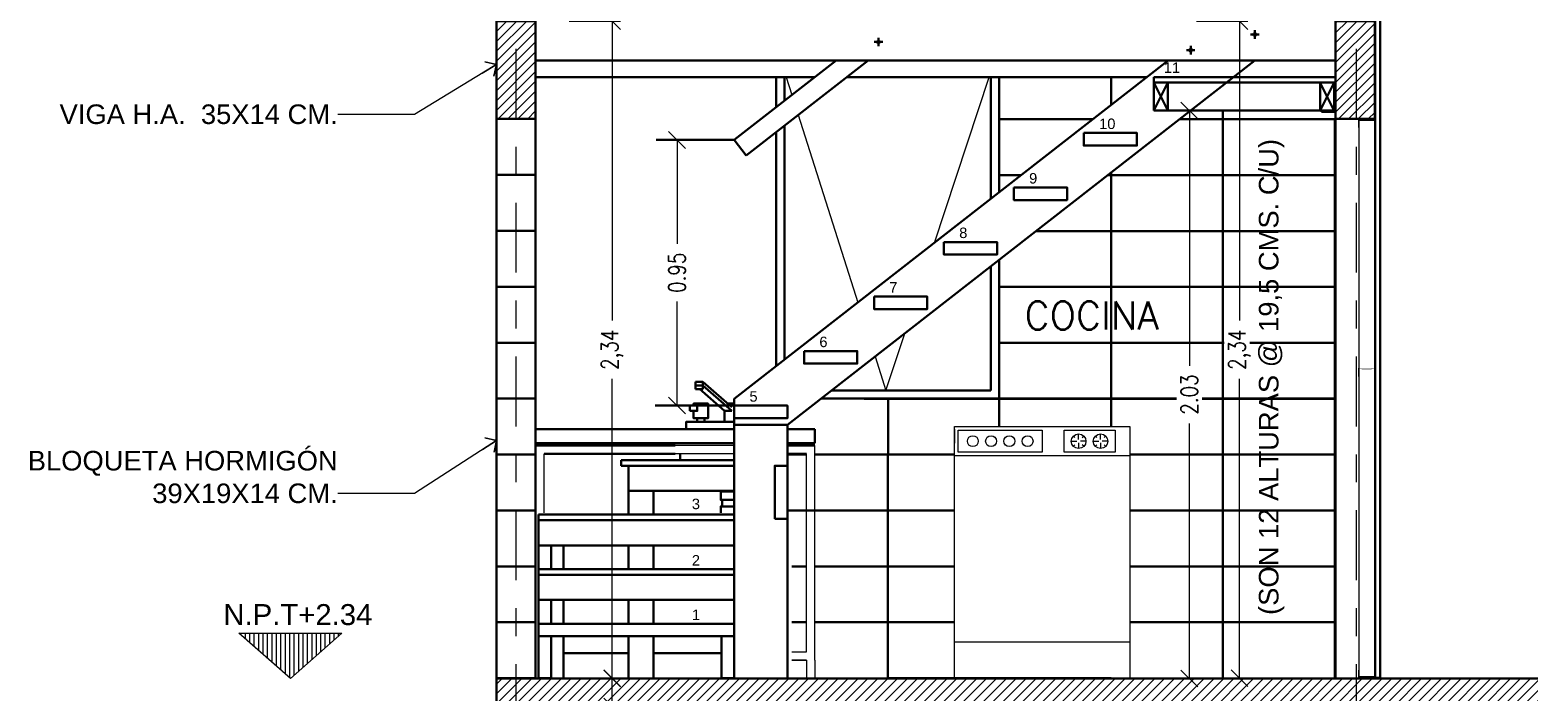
# Model space of a CAD drawing. Header units: metres. Extents: x -89 to 15, y -108 to -10.
# Drawn here: x -35.08 to -29.72, y -34.55 to -32.18 of the extents above; entities that cross this region are included whole.
import ezdxf

# ---------------------------------------------------------------- set-up
doc = ezdxf.new("R2010")
doc.units = ezdxf.units.M
doc.header["$LTSCALE"] = 5
doc.header["$MEASUREMENT"] = 0
doc.linetypes.add('CENTER', pattern=[2, 1.25, -0.25, 0.25, -0.25])
doc.layers.get('0').update_dxf_attribs({"color": 30})
for name, color, linetype, lineweight in [('A-ANNO-DIMS', 3, 'Continuous', 18), ('A-ANNO-SYMB', 3, 'Continuous', 18), ('A-ANNO-TEXT', 3, 'Continuous', 18), ('A-ELEV-MBE1', 7, 'Continuous', 35), ('A-SECT-MCUT', 7, 'Continuous', 35), ('A-SECT-PATT', 8, 'Continuous', 18)]:
    doc.layers.add(name, color=color, linetype=linetype, lineweight=lineweight)
doc.styles.add('E-ARIAL', font='arial.ttf')
doc.styles.add('E-ROMANS', font='romans.shx', dxfattribs={"width": 0.8})
doc.dimstyles.new('E-0050_TICK_12', dxfattribs={"dimscale": 0.001, "dimtxt": 60, "dimasz": 60, "dimexe": 30, "dimexo": 20, "dimgap": 30, "dimtad": 0, "dimzin": 0, "dimdsep": 46, "dimtxsty": 'E-ROMANS', "dimblk": 'OBLIQUE', "dimcen": 30, "dimclrd": 256, "dimclre": 256, "dimclrt": 256, "dimadec": 0, "dimazin": 0, "dimtfac": 1, "dimtmove": 1, "dimatfit": 3, "dimldrblk": 'OPEN90', "dimfxl": 1, "dimtfill": 1, "dimtolj": 1, "dimtzin": 0, "dimlwd": -1, "dimarcsym": 0})
pattern_1 = [(45, (-35.186701, -38.129995), (-0.01767767, 0.01767767), [])]

# ---------------------------------------------------------------- blocks, each defined once
blk = doc.blocks.new('_Oblique')
at = {"color": 0, "linetype": 'ByBlock', "lineweight": -2}
blk.add_line((-0.5, -0.5), (0.5, 0.5), dxfattribs=at)
blk = doc.blocks.new('_Open90')
at = {"color": 0, "linetype": 'ByBlock', "lineweight": -2}
for p, q in [((0, 0), (-1, 0)), ((-0.5, 0.5), (0, 0)), ((0, 0), (-0.5, -0.5))]:
    blk.add_line(p, q, dxfattribs=at)
blk = doc.blocks.new('*D197')
at = {"layer": 'A-ANNO-DIMS', "transparency": 16777216}
blk.add_line((-33.0021, -34.6009), (-33.0021, -34.5009), dxfattribs=at)
at = {"layer": 'A-ANNO-DIMS', "lineweight": -2, "transparency": 16777216}
for p, q in [((-32.9872, -34.5009), (-32.9721, -34.5009)), ((-33.256, -34.6009), (-32.9721, -34.6009))]:
    blk.add_line(p, q, dxfattribs=at)
at = {"layer": 'A-ANNO-DIMS', "transparency": 16777216, "xscale": 0.06, "yscale": 0.06, "zscale": 0.06, "rotation": 90}
blk.add_blockref('_Oblique', (-33.0021, -34.5009), dxfattribs=at)
at = {"layer": 'A-ANNO-DIMS', "transparency": 16777216, "insert": (-33.0718, -34.685), "char_height": 0.06, "attachment_point": 5, "rotation": 90, "style": 'E-ROMANS', "bg_fill": 3, "box_fill_scale": 1.25, "bg_fill_color": 256, "bg_fill_true_color": 13158600, "bg_fill_transparency": 0}
blk.add_mtext('\\A1;0.10', dxfattribs=at)
at = {"layer": 'A-ANNO-DIMS', "transparency": 16777216, "xscale": 0.06, "yscale": 0.06, "zscale": 0.06, "rotation": 270}
blk.add_blockref('_Oblique', (-33.0021, -34.6009), dxfattribs=at)
blk = doc.blocks.new('*D198')
at = {"layer": 'A-ANNO-DIMS', "lineweight": -2, "transparency": 16777216}
for p, q in [((-33.1561, -32.1508), (-32.9721, -32.1508)), ((-33.156, -34.5002), (-32.9721, -34.5002))]:
    blk.add_line(p, q, dxfattribs=at)
at = {"layer": 'A-ANNO-DIMS', "transparency": 16777216}
for p, q in [((-33.0021, -32.1508), (-33.0021, -33.2213)), ((-33.0021, -34.5002), (-33.0021, -33.4298))]:
    blk.add_line(p, q, dxfattribs=at)
at = {"layer": 'A-ANNO-DIMS', "transparency": 16777216, "xscale": 0.06, "yscale": 0.06, "zscale": 0.06}
for p, rotation in [((-33.0021, -32.1508), 90), ((-33.0021, -34.5002), 270)]:
    blk.add_blockref('_Oblique', p, dxfattribs=dict(at, rotation=rotation))
at = {"layer": 'A-ANNO-DIMS', "transparency": 16777216, "insert": (-33.0021, -33.3255), "char_height": 0.06, "attachment_point": 5, "rotation": 90, "style": 'E-ROMANS', "bg_fill": 3, "box_fill_scale": 1.25, "bg_fill_color": 256, "bg_fill_true_color": 13158600, "bg_fill_transparency": 0}
blk.add_mtext('\\A1;2,34', dxfattribs=at)
blk = doc.blocks.new('*D200')
at = {"layer": 'A-ANNO-DIMS', "lineweight": -2, "transparency": 16777216}
for p, q in [((-30.913, -32.1508), (-30.729, -32.1508)), ((-30.9129, -34.5002), (-30.729, -34.5002))]:
    blk.add_line(p, q, dxfattribs=at)
at = {"layer": 'A-ANNO-DIMS', "transparency": 16777216}
for p, q in [((-30.759, -32.1508), (-30.759, -33.2213)), ((-30.759, -34.5002), (-30.759, -33.4298))]:
    blk.add_line(p, q, dxfattribs=at)
at = {"layer": 'A-ANNO-DIMS', "transparency": 16777216, "xscale": 0.06, "yscale": 0.06, "zscale": 0.06}
for p, rotation in [((-30.759, -32.1508), 90), ((-30.759, -34.5002), 270)]:
    blk.add_blockref('_Oblique', p, dxfattribs=dict(at, rotation=rotation))
at = {"layer": 'A-ANNO-DIMS', "transparency": 16777216, "insert": (-30.759, -33.3255), "char_height": 0.06, "attachment_point": 5, "rotation": 90, "style": 'E-ROMANS', "bg_fill": 3, "box_fill_scale": 1.25, "bg_fill_color": 256, "bg_fill_true_color": 13158600, "bg_fill_transparency": 0}
blk.add_mtext('\\A1;2,34', dxfattribs=at)
blk = doc.blocks.new('*D201')
at = {"layer": 'A-ANNO-DIMS', "lineweight": -2, "transparency": 16777216}
for p, q in [((-30.9551, -32.4702), (-30.9687, -32.4702)), ((-30.9551, -34.5009), (-30.9687, -34.5009))]:
    blk.add_line(p, q, dxfattribs=at)
at = {"layer": 'A-ANNO-DIMS', "transparency": 16777216}
for p, q in [((-30.9387, -32.4702), (-30.9387, -33.3824)), ((-30.9387, -34.5009), (-30.9387, -33.5887))]:
    blk.add_line(p, q, dxfattribs=at)
at = {"layer": 'A-ANNO-DIMS', "transparency": 16777216, "xscale": 0.06, "yscale": 0.06, "zscale": 0.06}
for p, rotation in [((-30.9387, -32.4702), 90), ((-30.9387, -34.5009), 270)]:
    blk.add_blockref('_Oblique', p, dxfattribs=dict(at, rotation=rotation))
at = {"layer": 'A-ANNO-DIMS', "transparency": 16777216, "insert": (-30.9387, -33.4856), "char_height": 0.06, "attachment_point": 5, "rotation": 90, "style": 'E-ROMANS', "bg_fill": 3, "box_fill_scale": 1.25, "bg_fill_color": 256, "bg_fill_true_color": 13158600, "bg_fill_transparency": 0}
blk.add_mtext('\\A1;2.03', dxfattribs=at)
blk = doc.blocks.new('*D210')
at = {"layer": 'A-ANNO-DIMS', "lineweight": -2, "transparency": 16777216}
for p, q in [((-32.586, -32.5752), (-32.8006, -32.5752)), ((-32.586, -33.5252), (-32.8006, -33.5252))]:
    blk.add_line(p, q, dxfattribs=at)
at = {"layer": 'A-ANNO-DIMS', "transparency": 16777216}
for p, q in [((-32.7706, -32.5752), (-32.7706, -32.9471)), ((-32.7706, -33.5252), (-32.7706, -33.1534))]:
    blk.add_line(p, q, dxfattribs=at)
at = {"layer": 'A-ANNO-DIMS', "transparency": 16777216, "xscale": 0.06, "yscale": 0.06, "zscale": 0.06}
for p, rotation in [((-32.7706, -32.5752), 90), ((-32.7706, -33.5252), 270)]:
    blk.add_blockref('_Oblique', p, dxfattribs=dict(at, rotation=rotation))
at = {"layer": 'A-ANNO-DIMS', "transparency": 16777216, "insert": (-32.7706, -33.0502), "char_height": 0.06, "attachment_point": 5, "rotation": 90, "style": 'E-ROMANS', "bg_fill": 3, "box_fill_scale": 1.25, "bg_fill_color": 256, "bg_fill_true_color": 13158600, "bg_fill_transparency": 0}
blk.add_mtext('\\A1;0.95', dxfattribs=at)

msp = doc.modelspace()

# ---------------------------------------------------------------- hatches: boundary and pattern name
at = {"layer": 'A-SECT-PATT'}
h = msp.add_hatch(dxfattribs=at)
h.set_pattern_fill('ANSI31', color=256, scale=0.2, style=0)
h.set_pattern_definition(pattern_1)
h.paths.add_polyline_path([(-33.276, -32.1502), (-33.416, -32.1502), (-33.416, -32.5002), (-33.276, -32.5002)])
h = msp.add_hatch(dxfattribs=at)
h.set_pattern_fill('ANSI31', color=256, scale=0.2, style=0)
h.set_pattern_definition(pattern_1)
h.paths.add_polyline_path([(-30.276, -32.1502), (-30.416, -32.1502), (-30.416, -32.5002), (-30.276, -32.5002)])
h = msp.add_hatch(dxfattribs=at)
h.set_pattern_fill('STEEL', color=256, scale=0.02, angle=90, style=0)
h.set_pattern_definition([(225, (34.5176769, -66.8587383), (-0.00176776695, 0.00176776695), []), (225, (34.5164269, -66.8587383), (-0.00176776695, 0.00176776695), [])])
h.paths.add_polyline_path([(-30.466, -32.4752), (-30.466, -32.4702), (-30.421, -32.4702), (-30.421, -32.4252), (-30.416, -32.4252), (-30.416, -32.4752)])
h = msp.add_hatch(dxfattribs=at)
h.set_pattern_fill('ANSI31', color=256, scale=0.005, angle=225, style=0)
h.set_pattern_definition([(270, (170.330776, -166.166081), (0.015875, -3e-17), [])])
h.paths.add_polyline_path([(-34.3366, -34.3388), (-34.1526, -34.5011), (-33.9686, -34.3388)])
h = msp.add_hatch(dxfattribs=at)
h.set_pattern_fill('ANSI31', color=256, scale=0.2, style=0)
h.set_pattern_definition(pattern_1)
h.paths.add_polyline_path([(-33.276, -34.6009), (-30.4159, -34.6009), (-30.4159, -34.8509), (-30.2659, -34.8509), (-30.2659, -34.6009), (-27.4235, -34.6009), (-27.4235, -34.8509), (-27.2735, -34.8509), (-27.2735, -34.5009), (-27.4235, -34.5009), (-32.079, -34.5009), (-33.416, -34.5009), (-33.416, -34.8509), (-33.276, -34.8509)])

# ---------------------------------------------------------------- linework, layer by layer
at = {"layer": 'A-ANNO-SYMB', "ltscale": 0.003}
for p, q in [((-32.3797, -32.3507), (-32.3595, -32.4142)), ((-31.8497, -32.9427), (-31.655, -32.3507)), ((-32.3369, -32.4853), (-32.1235, -33.1562)), ((-32.0235, -33.4709), (-31.9564, -33.2668)), ((-32.0622, -33.3493), (-32.0235, -33.4709)), ((-31.7779, -33.6093), (-31.7779, -33.6593)), ((-31.3346, -33.6459), (-31.3346, -33.6263)), ((-31.2563, -33.6459), (-31.2563, -33.6263)), ((-31.3607, -33.6524), (-31.3411, -33.6524)), ((-31.3476, -33.6655), (-31.353, -33.6708)), ((-31.3524, -33.6346), (-31.3476, -33.6394)), ((-31.3346, -33.6589), (-31.3346, -33.6785)), ((-31.3085, -33.6524), (-31.328, -33.6524)), ((-31.3215, -33.6394), (-31.3165, -33.6343)), ((-31.3162, -33.6708), (-31.3215, -33.6655)), ((-31.2824, -33.6524), (-31.2628, -33.6524)), ((-31.2694, -33.6655), (-31.2747, -33.6708)), ((-31.2742, -33.6346), (-31.2694, -33.6394)), ((-31.2563, -33.6589), (-31.2563, -33.6785)), ((-31.2302, -33.6524), (-31.2498, -33.6524)), ((-31.2433, -33.6394), (-31.2382, -33.6343)), ((-31.2379, -33.6708), (-31.2433, -33.6655)), ((-31.152, -33.7046), (-31.778, -33.7046)), ((-31.778, -34.3698), (-31.152, -34.3698))]:
    msp.add_line(p, q, dxfattribs=at)
at = {"layer": 'A-ANNO-SYMB'}
for p, q in [((-30.3331, -32.5059), (-30.3331, -34.4949)), ((-30.2767, -32.5059), (-30.3331, -32.5059)), ((-30.2767, -32.5059), (-30.2767, -34.497)), ((-33.276, -33.6593), (-33.276, -33.6093)), ((-33.276, -34.4358), (-33.276, -33.6673)), ((-32.566, -33.6673), (-32.777, -33.6673)), ((-32.278, -34.4358), (-32.278, -33.6673)), ((-33.246, -33.9089), (-33.246, -33.6973)), ((-32.566, -33.6973), (-32.777, -33.6973)), ((-32.308, -34.4058), (-32.308, -33.6973)), ((-32.3601, -34.4058), (-32.308, -34.4058)), ((-33.276, -34.4358), (-33.276, -34.5002)), ((-32.3601, -34.4358), (-32.308, -34.4358)), ((-32.308, -34.4358), (-32.308, -34.5002)), ((-32.278, -34.4358), (-32.278, -34.5002)), ((-30.2776, -34.4949), (-30.3331, -34.4949))]:
    msp.add_line(p, q, dxfattribs=at)
at = {"layer": 'A-ANNO-SYMB', "linetype": 'CENTER', "ltscale": 0.04}
for points in [[(-33.3458, -39.0995), (-33.3458, -28.5516)], [(-30.3409, -39.0995), (-30.3409, -28.5516)]]:
    msp.add_lwpolyline(points, dxfattribs=at)
at = {"layer": 'A-ANNO-SYMB', "ltscale": 0.003}
for points in [[(-31.778, -34.5002), (-31.778, -33.6002), (-31.152, -33.6002), (-31.152, -34.5002)], [(-31.765, -33.6915), (-31.765, -33.6133), (-31.465, -33.6133), (-31.465, -33.6915)], [(-31.3867, -33.6915), (-31.3867, -33.6133), (-31.2041, -33.6133), (-31.2041, -33.6915)]]:
    msp.add_lwpolyline(points, close=True, dxfattribs=at)
at = {"layer": 'A-ANNO-SYMB'}
for points in [[(-34.1528, -34.5009), (-34.3368, -34.3386), (-33.9688, -34.3386)], [(-32.308, -34.4358), (-32.3601, -34.4358), (-32.3601, -34.4358), (-32.308, -34.4358)]]:
    msp.add_lwpolyline(points, close=True, dxfattribs=at)
at = {"layer": 'A-ANNO-SYMB', "ltscale": 0.003}
for centre, radius in [((-31.3346, -33.6524), 0.0261), ((-31.2563, -33.6524), 0.0261), ((-31.7128, -33.6524), 0.0196), ((-31.6476, -33.6524), 0.0196), ((-31.5824, -33.6524), 0.0196), ((-31.5172, -33.6524), 0.0196)]:
    msp.add_circle(centre, radius, dxfattribs=at)
at = {"layer": 'A-ELEV-MBE1'}
for p, q in [((-30.4163, -29.9018), (-30.4159, -34.5009)), ((-32.0352, -32.2249), (-32.0652, -32.2249)), ((-32.0502, -32.2399), (-32.0502, -32.2099)), ((-30.6895, -32.1981), (-30.7195, -32.1981)), ((-30.7045, -32.2131), (-30.7045, -32.1831)), ((-30.9186, -32.2542), (-30.9486, -32.2542)), ((-30.9336, -32.2692), (-30.9336, -32.2392)), ((-32.566, -33.5014), (-31.0139, -32.2907)), ((-32.566, -32.5752), (-32.2013, -32.2908)), ((-32.5229, -32.6304), (-32.0875, -32.2908)), ((-32.376, -33.5941), (-30.705, -32.2907)), ((-32.416, -32.3507), (-32.416, -32.4582)), ((-32.416, -32.4582), (-32.416, -32.3509)), ((-32.386, -32.4348), (-32.386, -32.3507)), ((-31.0908, -32.3507), (-32.1643, -32.3507)), ((-31.6485, -32.7857), (-31.6485, -32.3507)), ((-31.6185, -32.7112), (-31.6185, -32.3507)), ((-31.2185, -32.4503), (-31.2185, -32.3507)), ((-31.066, -32.3502), (-31.066, -32.3702)), ((-30.8069, -32.3702), (-30.416, -32.3702)), ((-30.416, -32.3507), (-30.7819, -32.3507)), ((-30.7813, -32.3502), (-30.416, -32.3502)), ((-30.421, -32.4689), (-30.4211, -32.3702)), ((-30.9351, -32.4702), (-30.416, -32.4702)), ((-32.416, -32.6152), (-32.416, -32.547)), ((-32.416, -32.547), (-32.416, -33.3844)), ((-32.416, -32.547), (-32.416, -32.6152)), ((-32.386, -33.361), (-32.386, -32.5236)), ((-32.386, -32.5834), (-32.386, -32.5236)), ((-32.566, -32.5752), (-32.5229, -32.6304)), ((-32.416, -33.3844), (-32.416, -32.757)), ((-31.6485, -33.4709), (-31.6485, -33.0267)), ((-31.6185, -33.5009), (-31.6185, -33.028)), ((-32.7048, -33.4398), (-32.7048, -33.4528)), ((-32.6788, -33.4398), (-32.7048, -33.4398)), ((-32.7048, -33.4528), (-32.7048, -33.4659)), ((-32.7048, -33.4528), (-32.6788, -33.4528)), ((-32.7048, -33.4659), (-32.6788, -33.4659)), ((-32.6903, -33.4658), (-32.6005, -33.5441)), ((-32.6788, -33.4528), (-32.6788, -33.4398)), ((-32.5744, -33.5311), (-32.6788, -33.4398)), ((-32.6788, -33.4659), (-32.6788, -33.4528)), ((-32.6788, -33.4528), (-32.5744, -33.5441)), ((-32.566, -33.518), (-32.5893, -33.518)), ((-32.566, -33.5014), (-32.566, -34.3052)), ((-32.218, -33.4709), (-31.6485, -33.4709)), ((-31.6185, -33.5002), (-32.1016, -33.5002)), ((-31.6185, -33.5009), (-32.1016, -33.5009)), ((-31.6485, -33.4709), (-32.0359, -33.4709)), ((-32.6983, -33.5832), (-32.6983, -33.5702)), ((-32.6722, -33.5702), (-32.6722, -33.5832)), ((-32.6005, -33.5441), (-32.6005, -33.5832)), ((-32.6005, -33.5441), (-32.5744, -33.5441)), ((-33.276, -33.6093), (-32.566, -33.6093)), ((-32.7375, -33.6093), (-32.566, -33.6093)), ((-32.566, -33.7047), (-32.566, -33.5878)), ((-32.376, -33.5936), (-32.566, -33.5936)), ((-32.376, -33.5941), (-32.376, -34.5002)), ((-32.376, -33.6093), (-32.278, -33.6093)), ((-32.278, -33.6593), (-32.278, -33.6093)), ((-33.276, -33.6593), (-32.566, -33.6593)), ((-33.276, -33.6673), (-32.777, -33.6673)), ((-32.376, -33.6593), (-32.278, -33.6593)), ((-32.376, -33.6673), (-32.278, -33.6673)), ((-33.246, -33.6973), (-32.777, -33.6973)), ((-32.9701, -33.7202), (-32.9701, -33.7402)), ((-32.566, -33.7202), (-32.9701, -33.7202)), ((-32.376, -33.6973), (-32.308, -33.6973)), ((-32.308, -33.7002), (-32.376, -33.7002)), ((-31.152, -33.7002), (-30.4185, -33.7002)), ((-30.4185, -33.7002), (-30.4185, -34.5002)), ((-32.566, -33.7402), (-32.9701, -33.7402)), ((-32.9442, -33.7402), (-32.9442, -33.9152)), ((-32.566, -33.8302), (-32.9442, -33.8302)), ((-32.8542, -33.8302), (-32.8542, -33.9152)), ((-32.6089, -33.8321), (-32.6089, -33.8302)), ((-32.6089, -33.8856), (-32.6089, -33.8625)), ((-33.266, -33.9352), (-33.266, -33.9152)), ((-32.566, -33.9152), (-33.266, -33.9152)), ((-33.266, -34.1102), (-33.266, -33.9352)), ((-32.566, -33.9352), (-33.266, -33.9352)), ((-32.566, -34.0252), (-33.266, -34.0252)), ((-33.2208, -34.1102), (-33.2208, -34.0252)), ((-33.176, -34.0252), (-33.176, -34.1102)), ((-32.9442, -34.0252), (-32.9442, -34.1102)), ((-32.8542, -34.0252), (-32.8542, -34.1102)), ((-33.266, -34.1102), (-33.266, -34.1302)), ((-32.566, -34.1102), (-33.266, -34.1102)), ((-33.266, -34.1302), (-33.266, -34.3052)), ((-32.566, -34.1302), (-33.266, -34.1302)), ((-32.566, -34.2202), (-33.266, -34.2202)), ((-33.2208, -34.2202), (-33.2208, -34.3052)), ((-33.176, -34.3052), (-33.176, -34.2202)), ((-32.9442, -34.2202), (-32.9442, -34.3052)), ((-32.8542, -34.2202), (-32.8542, -34.3052)), ((-33.266, -34.3502), (-33.266, -34.3052)), ((-32.566, -34.3052), (-33.266, -34.3052)), ((-32.566, -34.3052), (-32.566, -34.3502)), ((-32.566, -34.3502), (-33.266, -34.3502)), ((-33.176, -34.3502), (-33.176, -34.5002)), ((-32.9442, -34.3502), (-32.9442, -34.5002)), ((-32.8542, -34.3502), (-32.8542, -34.5002)), ((-32.9442, -34.4102), (-33.176, -34.4102)), ((-32.611, -34.4102), (-32.8542, -34.4102))]:
    msp.add_line(p, q, dxfattribs=at)
at = {"layer": 'A-ELEV-MBE1', "ltscale": 0.03}
for p, q in [((-31.066, -32.3502), (-30.7813, -32.3502)), ((-31.066, -32.3702), (-30.8069, -32.3702)), ((-31.016, -32.3702), (-31.066, -32.4702)), ((-31.066, -32.3702), (-31.016, -32.4702)), ((-30.4211, -32.3702), (-30.4711, -32.4702)), ((-30.4711, -32.3705), (-30.4211, -32.4705)), ((-31.066, -32.4702), (-30.9351, -32.4702))]:
    msp.add_line(p, q, dxfattribs=at)
at = {"layer": 'A-ELEV-MBE1'}
for points in [[(-30.2559, -29.4686), (-30.2559, -34.499), (-30.2739, -34.499), (-30.2739, -29.4686)], [(-31.4203, -32.5009), (-31.6185, -32.5009), (-31.6185, -32.3507)], [(-30.466, -32.4752), (-30.466, -32.4702), (-30.421, -32.4702), (-30.421, -32.4252), (-30.416, -32.4252)], [(-30.466, -32.4752), (-30.416, -32.4752), (-30.416, -32.4252)], [(-31.5398, -32.7009), (-31.6185, -32.7009), (-31.6185, -32.5009), (-31.2834, -32.5009)], [(-30.9744, -32.5009), (-30.8185, -32.5009), (-30.8185, -32.7009), (-31.2185, -32.7009), (-31.2185, -32.6913)], [(-30.8185, -32.4702), (-30.8185, -32.5009), (-30.9744, -32.5009)], [(-30.4185, -32.5009), (-30.4185, -32.5009), (-30.8185, -32.5009), (-30.8185, -32.4702)], [(-31.6185, -32.7623), (-31.6185, -32.7009), (-31.6088, -32.7009)], [(-31.2308, -32.7009), (-31.2185, -32.7009), (-31.2185, -32.9009), (-31.4873, -32.9009)], [(-31.2185, -32.6913), (-31.2185, -32.7009), (-31.2308, -32.7009)], [(-31.4873, -32.9009), (-31.2185, -32.9009), (-31.2185, -33.1009), (-31.6185, -33.1009), (-31.6185, -33.0033)], [(-32.7114, -33.5245), (-32.7114, -33.518), (-32.6592, -33.518), (-32.6592, -33.5702), (-32.7114, -33.5702), (-32.7114, -33.5441)], [(-32.2556, -33.5002), (-32.016, -33.5002), (-32.016, -33.7002)], [(-31.6185, -33.6002), (-31.6185, -33.5002), (-31.2185, -33.5002), (-31.2185, -33.6002)], [(-31.2185, -33.6002), (-31.2185, -33.5002), (-30.8185, -33.5002), (-30.8185, -34.5002)], [(-30.8185, -33.6002), (-30.8185, -33.5002), (-30.4185, -33.5002), (-30.4185, -33.7002), (-30.4284, -33.7002)], [(-32.566, -33.5832), (-32.7375, -33.5832), (-32.7375, -33.6093), (-32.566, -33.6093)], [(-32.7589, -33.7202), (-32.7589, -33.6973)], [(-32.278, -33.7002), (-32.079, -33.7002)], [(-32.017, -33.7002), (-32.278, -33.7002)], [(-32.017, -33.7002), (-32.049, -33.7002)], [(-32.049, -33.7002), (-32.017, -33.7002)], [(-31.778, -33.9002), (-32.017, -33.9002), (-32.017, -33.7002), (-31.778, -33.7002)], [(-31.152, -33.7002), (-31.111, -33.7002)], [(-32.421, -33.9302), (-32.421, -33.7402), (-32.376, -33.7402), (-32.376, -33.9302), (-32.421, -33.9302)], [(-32.566, -33.8625), (-32.6144, -33.8625), (-32.6144, -33.8321), (-32.566, -33.8321)], [(-32.6144, -33.9089), (-32.6144, -33.8856), (-32.566, -33.8856)], [(-32.278, -33.9002), (-32.376, -33.9002)], [(-32.3601, -33.9002), (-32.308, -33.9002)], [(-32.079, -33.9002), (-32.278, -33.9002)], [(-32.278, -33.9002), (-32.017, -33.9002)], [(-32.049, -33.9002), (-32.017, -33.9002)], [(-31.778, -34.1002), (-32.017, -34.1002), (-32.017, -33.9002), (-31.778, -33.9002)], [(-31.111, -33.9002), (-31.152, -33.9002)], [(-31.152, -33.9002), (-30.416, -33.9002)], [(-32.3601, -34.1002), (-32.308, -34.1002)], [(-32.308, -34.1002), (-32.3601, -34.1002)], [(-32.017, -34.1002), (-32.278, -34.1002)], [(-32.278, -34.1002), (-32.079, -34.1002)], [(-32.017, -34.1002), (-32.049, -34.1002)], [(-32.049, -34.1002), (-32.017, -34.1002)], [(-31.778, -34.3002), (-32.017, -34.3002), (-32.017, -34.1002), (-31.778, -34.1002)], [(-30.416, -34.1002), (-31.152, -34.1002)], [(-31.152, -34.1002), (-31.111, -34.1002)], [(-32.3601, -34.3002), (-32.308, -34.3002)], [(-32.308, -34.3002), (-32.3601, -34.3002)], [(-32.017, -34.3002), (-32.278, -34.3002)], [(-32.278, -34.3002), (-32.079, -34.3002)], [(-32.017, -34.3002), (-32.049, -34.3002)], [(-32.049, -34.3002), (-32.017, -34.3002)], [(-32.017, -34.5002), (-32.017, -34.3002), (-31.778, -34.3002)], [(-30.4159, -34.3002), (-31.152, -34.3002)], [(-33.266, -34.5002), (-33.266, -34.3502), (-33.221, -34.3502), (-33.221, -34.5002), (-33.266, -34.5002)], [(-32.611, -34.5002), (-32.611, -34.3502), (-32.566, -34.3502), (-32.566, -34.5002), (-32.611, -34.5002)], [(-31.617, -34.5002), (-32.017, -34.5002), (-32.017, -34.4358)], [(-30.4159, -34.5009), (-30.4159, -34.5009), (-30.2659, -34.5009)]]:
    msp.add_lwpolyline(points, dxfattribs=at)
at = {"layer": 'A-ELEV-MBE1', "ltscale": 0.03}
for points in [[(-31.066, -32.4702), (-31.066, -32.3702), (-31.016, -32.3702), (-31.016, -32.4702), (-31.066, -32.4702)], [(-30.4711, -32.4702), (-30.4711, -32.3702), (-30.4211, -32.3702), (-30.4211, -32.4702), (-30.4711, -32.4702)]]:
    msp.add_lwpolyline(points, dxfattribs=at)
at = {"layer": 'A-ELEV-MBE1'}
for points in [[(-30.8185, -32.5009), (-30.4185, -32.5009), (-30.4185, -32.7009), (-30.8185, -32.7009)], [(-31.2185, -32.7009), (-30.8185, -32.7009), (-30.8185, -32.9009), (-31.2185, -32.9009)], [(-30.8185, -32.7009), (-30.4185, -32.7009), (-30.4185, -32.9009), (-30.8185, -32.9009)], [(-31.2185, -32.9009), (-30.8185, -32.9009), (-30.8185, -33.1009), (-31.2185, -33.1009)], [(-30.8185, -32.9009), (-30.4185, -32.9009), (-30.4185, -33.1009), (-30.8185, -33.1009)], [(-31.6185, -33.1009), (-31.2185, -33.1009), (-31.2185, -33.3009), (-31.6185, -33.3009)], [(-31.2185, -33.1009), (-30.8185, -33.1009), (-30.8185, -33.3009), (-31.2185, -33.3009)], [(-30.8185, -33.1009), (-30.4185, -33.1009), (-30.4185, -33.3009), (-30.8185, -33.3009)], [(-31.6185, -33.3002), (-31.2185, -33.3002), (-31.2185, -33.5002), (-31.6185, -33.5002)], [(-31.6185, -33.3009), (-31.2185, -33.3009), (-31.2185, -33.5009), (-31.6185, -33.5009)], [(-31.2185, -33.3002), (-30.8185, -33.3002), (-30.8185, -33.5002), (-31.2185, -33.5002)], [(-31.2185, -33.3009), (-30.8185, -33.3009), (-30.8185, -33.5009), (-31.2185, -33.5009)], [(-30.8185, -33.3002), (-30.4185, -33.3002), (-30.4185, -33.5002), (-30.8185, -33.5002)], [(-30.8185, -33.3009), (-30.4185, -33.3009), (-30.4185, -33.5009), (-30.8185, -33.5009)], [(-32.7244, -33.5441), (-32.7244, -33.5246), (-32.6983, -33.5246), (-32.6983, -33.5441)]]:
    msp.add_lwpolyline(points, close=True, dxfattribs=at)
at = {"layer": 'A-ELEV-MBE1', "const_width": 0.0015}
for points in [[(-30.3343, -32.5317), (-30.3343, -32.5017), (-30.3253, -32.5017), (-30.3224, -32.5046), (-30.3051, -32.5046), (-30.2878, -32.5046), (-30.2848, -32.5017), (-30.2758, -32.5017), (-30.2758, -32.5317)], [(-30.3343, -33.4214), (-30.3343, -33.3914), (-30.3253, -33.3914), (-30.3224, -33.3944), (-30.3051, -33.3944), (-30.2878, -33.3944), (-30.2848, -33.3914), (-30.2758, -33.3914), (-30.2758, -33.4214)], [(-30.3343, -34.4703), (-30.3343, -34.5003), (-30.3253, -34.5003), (-30.3224, -34.4973), (-30.3051, -34.4973), (-30.2878, -34.4973), (-30.2848, -34.5003), (-30.2758, -34.5003), (-30.2758, -34.4703)]]:
    msp.add_lwpolyline(points, dxfattribs=at)
at = {"layer": 'A-ELEV-MBE1', "ltscale": 0.03}
for points in [[(-31.316, -32.5502), (-31.126, -32.5502), (-31.126, -32.5952), (-31.316, -32.5952)], [(-31.566, -32.7452), (-31.376, -32.7452), (-31.376, -32.7902), (-31.566, -32.7902)], [(-31.816, -32.9402), (-31.626, -32.9402), (-31.626, -32.9852), (-31.816, -32.9852)], [(-32.066, -33.1352), (-31.876, -33.1352), (-31.876, -33.1802), (-32.066, -33.1802)], [(-32.316, -33.3302), (-32.126, -33.3302), (-32.126, -33.3752), (-32.316, -33.3752)], [(-32.566, -33.5252), (-32.376, -33.5252), (-32.376, -33.5702), (-32.566, -33.5702)]]:
    msp.add_lwpolyline(points, close=True, dxfattribs=at)
at = {"layer": 'A-ELEV-MBE1', "ltscale": 0.003}
msp.add_lwpolyline([(-31.2185, -34.5002), (-31.6185, -34.5002)], dxfattribs=at)
at = {"layer": 'A-ELEV-MBE1'}
for centre in [(-32.0502, -32.2249), (-30.7045, -32.1981), (-30.9336, -32.2542)]:
    msp.add_circle(centre, 0.005, dxfattribs=at)
at = {"layer": 'A-SECT-MCUT'}
for p, q in [((-33.416, -34.5009), (-32.079, -34.5009)), ((-32.079, -34.5009), (-15.281, -34.5009))]:
    msp.add_line(p, q, dxfattribs=at)
for points in [[(-33.416, -32.1502), (-33.276, -32.1502), (-33.276, -32.5002), (-33.416, -32.5002)], [(-30.416, -32.1502), (-30.276, -32.1502), (-30.276, -32.5002), (-30.416, -32.5002)], [(-33.416, -32.5002), (-33.276, -32.5002), (-33.276, -32.7002), (-33.416, -32.7002)], [(-33.416, -32.7002), (-33.276, -32.7002), (-33.276, -32.9002), (-33.416, -32.9002)], [(-33.416, -32.9002), (-33.276, -32.9002), (-33.276, -33.1002), (-33.416, -33.1002)], [(-33.416, -33.1002), (-33.276, -33.1002), (-33.276, -33.3002), (-33.416, -33.3002)], [(-33.416, -33.3002), (-33.276, -33.3002), (-33.276, -33.5002), (-33.416, -33.5002)], [(-33.416, -33.5002), (-33.276, -33.5002), (-33.276, -33.7002), (-33.416, -33.7002)], [(-33.416, -33.7002), (-33.276, -33.7002), (-33.276, -33.9002), (-33.416, -33.9002)], [(-33.416, -33.9002), (-33.276, -33.9002), (-33.276, -34.1002), (-33.416, -34.1002)], [(-33.416, -34.1002), (-33.276, -34.1002), (-33.276, -34.3002), (-33.416, -34.3002)], [(-33.416, -34.3002), (-33.276, -34.3002), (-33.276, -34.5002), (-33.416, -34.5002)]]:
    msp.add_lwpolyline(points, close=True, dxfattribs=at)
for points in [[(-33.276, -34.6009), (-33.276, -34.8509), (-33.416, -34.8509), (-33.416, -34.5009), (-33.276, -34.5009)], [(-30.4159, -34.5009), (-30.2659, -34.5009)]]:
    msp.add_lwpolyline(points, dxfattribs=at)

# ---------------------------------------------------------------- texts
at = {"layer": 'A-ANNO-TEXT'}
for s, height, style, p in [('11', 0.0375, 'E-ARIAL', (-31.03, -32.3356)), ('10', 0.0375, 'E-ARIAL', (-31.2612, -32.5361)), ('9', 0.0375, 'E-ARIAL', (-31.5116, -32.7311)), ('8', 0.0375, 'E-ARIAL', (-31.7616, -32.9261)), ('7', 0.0375, 'E-ARIAL', (-32.0116, -33.1211)), ('COCINA', 0.1, 'E-ROMANS', (-31.5282, -33.2532)), ('6', 0.0375, 'E-ARIAL', (-32.2616, -33.3161)), ('5', 0.0375, 'E-ARIAL', (-32.5116, -33.5111)), ('3', 0.0375, 'E-ARIAL', (-32.7175, -33.8956)), ('2', 0.0375, 'E-ARIAL', (-32.7175, -34.0972)), ('N.P.T+2.34', 0.075, 'E-ARIAL', (-34.3926, -34.3101)), ('1', 0.0375, 'E-ARIAL', (-32.7175, -34.2922))]:
    msp.add_text(s, height=height, dxfattribs=dict(at, style=style)).set_placement(p)
at = {"layer": 'A-ANNO-TEXT', "char_height": 0.07, "attachment_point": 9, "style": 'E-ARIAL'}
for s, insert in [('VIGA H.A.  35X14 CM.', (-33.9839, -32.5192)), ('BLOQUETA HORMIGÓN \\P39X19X14 CM.', (-33.9839, -33.8748))]:
    msp.add_mtext(s, dxfattribs=dict(at, insert=insert))

# ---------------------------------------------------------------- leaders
at = {"layer": 'A-ANNO-SYMB', "annotation_type": 0, "has_hookline": 1, "hookline_direction": 1}
for points, text_width in [([(-33.416, -32.3053), (-33.7098, -32.4842), (-33.9837, -32.4842)], 0.9856), ([(-33.416, -33.6497), (-33.7098, -33.8398), (-33.9837, -33.8398)], 1.0932)]:
    msp.add_leader(points, dimstyle='E-0050_TICK_12', override={"dimgap": 0.1145, "dimtad": 0}, dxfattribs=dict(at, text_width=text_width))

# ---------------------------------------------------------------- next in the draw order: dimensions: what is measured, and where the dimension line sits
at = {"layer": 'A-ANNO-DIMS'}
dim = msp.add_linear_dim(base=(-30.759, -32.1508), p1=(-30.9329, -34.5002), p2=(-30.933, -32.1508), angle=90, text='2,34', dimstyle='E-0050_TICK_12', dxfattribs=at)
dim.commit()
dim.dimension.update_dxf_attribs({"geometry": '*D200', "text_midpoint": (-30.759, -33.3255)})
dim = msp.add_linear_dim(base=(-32.7706, -33.5252), p1=(-32.566, -32.5752), p2=(-32.566, -33.5252), angle=90, dimstyle='E-0050_TICK_12', dxfattribs=at)
dim.commit()
dim.dimension.update_dxf_attribs({"geometry": '*D210', "text_midpoint": (-32.7706, -33.0502)})
dim = msp.add_linear_dim(base=(-33.0021, -34.5009), p1=(-33.276, -34.6009), p2=(-33.0072, -34.5009), angle=90, dimstyle='E-0050_TICK_12', dxfattribs=at)
dim.commit()
dim.dimension.update_dxf_attribs({"geometry": '*D197', "text_midpoint": (-33.0718, -34.685), "dimtype": 160})

# ---------------------------------------------------------------- next in the draw order: linework, layer by layer
at = {"layer": 'A-ELEV-MBE1'}
for p, q in [((-32.566, -32.5752), (-32.8456, -32.5752)), ((-32.566, -33.5252), (-32.8483, -33.5252))]:
    msp.add_line(p, q, dxfattribs=at)

# ---------------------------------------------------------------- next in the draw order: texts
at = {"layer": 'A-ANNO-TEXT', "insert": (-30.5989, -32.5717), "char_height": 0.07, "attachment_point": 9, "rotation": 90, "style": 'E-ARIAL'}
msp.add_mtext('(SON 12 ALTURAS @ 19,5 CMS. C/U)', dxfattribs=at)

# ---------------------------------------------------------------- next in the draw order: dimensions: what is measured, and where the dimension line sits
at = {"layer": 'A-ANNO-DIMS'}
dim = msp.add_linear_dim(base=(-33.0021, -32.1508), p1=(-33.176, -34.5002), p2=(-33.1761, -32.1508), angle=90, text='2,34', dimstyle='E-0050_TICK_12', dxfattribs=at)
dim.commit()
dim.dimension.update_dxf_attribs({"geometry": '*D198', "text_midpoint": (-33.0021, -33.3255)})
dim = msp.add_linear_dim(base=(-30.9387, -34.5009), p1=(-30.9351, -32.4702), p2=(-30.9351, -34.5009), angle=90, dimstyle='E-0050_TICK_12', dxfattribs=at)
dim.commit()
dim.dimension.update_dxf_attribs({"geometry": '*D201', "text_midpoint": (-30.9387, -33.4856)})

# ---------------------------------------------------------------- next in the draw order: linework, layer by layer
at = {"layer": 'A-ELEV-MBE1'}
for p, q in [((-33.276, -32.2909), (-30.4161, -32.2907)), ((-32.2781, -32.3507), (-33.276, -32.3507))]:
    msp.add_line(p, q, dxfattribs=at)

doc.saveas('drawing.dxf')
